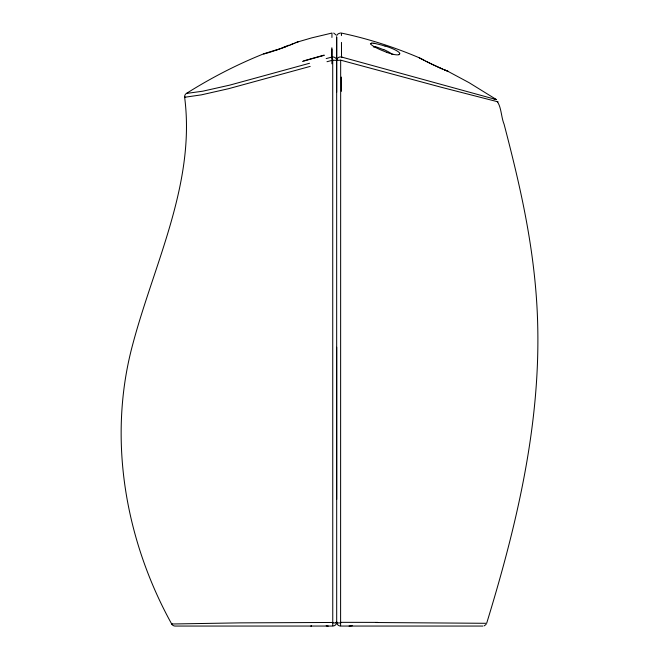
<?xml version="1.0" encoding="UTF-8"?>
<svg xmlns="http://www.w3.org/2000/svg" width="659" height="659" viewBox="0 0 659 659"><rect width="100%" height="100%" fill="white"/><g stroke="black" fill="none" stroke-linecap="round" stroke-linejoin="round"><path stroke-width="0.99" d="M332.762 625.712L332.721 60.167L331.856 57.036L331.872 47.728M336.675 37.061L336.675 59.681M337.49 622.384L336.691 622.178L336.683 347.268M336.683 92.268L336.675 60.027M336.683 499.398L336.658 60.447L340.67 60.167L340.604 625.737M494.794 99.163L341.519 57.028L341.477 42.398M331.93 37.464L331.979 33.049L311.789 37.851L297.736 41.945M337.062 35.174L338.125 33.823L340.522 32.95M486.12 624.394L484.2 625.844M482.932 626.05L340.579 626.05A3.888 3.888 0 0 1 336.683 622.154L335.884 622.384M373.34 46.978L374.221 46.748M298.585 41.608L298.115 41.797M264.885 53.47L263.822 53.774C236.861 64.549 210.979 77.96 186.415 93.438A3.896 3.896 0 0 0 184.644 97.268C195.608 182.938 154.626 262.546 133.085 343.075C107.228 437.181 124.864 539.391 171.686 623.999A3.896 3.896 0 0 0 175.121 626.05L332.787 626.05A3.896 3.896 0 0 0 336.683 622.154M297.16 42.176L297.852 41.896M296.245 42.538L296.954 42.258M296.731 42.349L297.242 42.143M295.71 42.753L296.641 42.382M295.932 42.662L293.14 43.758M293.848 43.486L294.507 43.222M293.288 43.7L291.121 44.532M292.398 44.046L290.347 44.837M277.068 49.639L263.822 53.774M309.524 63.272L229.933 85.077L202.733 91.197L186.439 93.438L187.411 93.413M310.208 66.394L228.467 88.726L201.349 94.863L184.726 97.26L185.64 97.227M326.164 58.602L332.185 56.979M326.988 61.724L332.721 60.167L336.708 60.455L336.683 59.829M352.301 625.737L349.064 626.05M371.841 43.057L370.424 43.749M171.702 623.999L172.287 623.982M172.188 623.991L239.728 622.87L332.729 622.467M376.001 622.524L486.655 623.307C516.401 526.409 540.454 425.879 537.67 323.833C536.55 279.63 530.034 235.733 520.676 192.576C515.709 169.66 510.017 146.908 504.086 124.222C501.202 117.368 501.417 107.302 497.298 101.675M374.015 43.239L381.421 45.001A16.137 2.331 18.6 0 1 385.029 46.155M393.077 54.186L391.66 53.865M341.387 33.074L341.387 33.074C368.076 38.667 394.14 47.11 419.231 57.761M498.113 101.865L441.431 87.301L340.736 60.183M493.921 98.924L496.153 99.534M496.029 99.501L496.532 99.641L469.06 82.655L447.477 71.081M495.28 99.295L495.856 99.451M333.693 33.057L336.296 35.158M448.417 71.452L447.898 71.246M447.148 70.95L447.725 71.172M447.436 71.057L446.588 70.727M447.099 70.925L445.945 70.464M446.522 70.694L445.715 70.373M445.855 70.422L445.22 70.167M445.616 70.324L444.693 69.953M444.421 69.838L445.105 70.109M444.553 69.879L442.082 68.833M442.477 69.006L441.406 68.536M441.876 68.75L437.321 66.724M441.266 68.487L439.998 67.926M439.817 67.836L433.828 65.093M383.802 49.812L377.912 47.489A9.621 1.919 24.9 0 0 375.844 46.954M437.214 66.658L435.871 66.04M435.253 65.768L432.477 64.45M433.21 64.804L431.126 63.799M431.917 64.195L430.467 63.478M429.849 63.182L430.64 63.569M429.248 62.885L430.006 63.264M428.647 62.589L429.38 62.959M428.053 62.3L428.762 62.654M427.477 62.012L428.161 62.358M426.908 61.724L427.559 62.053M426.974 61.765L425.805 61.172M425.838 61.196L423.778 60.142M424.264 60.389L424.767 60.644M423.317 59.903L423.992 60.257M422.823 59.648L423.506 60.01M422.04 59.244L422.872 59.672M421.669 59.046L422.386 59.425M421.159 58.783L421.974 59.211M420.557 58.47L421.398 58.915M420.887 58.643L419.239 57.77L420.599 58.494M341.395 33.329L341.411 34.095M341.411 34.194L341.428 35.594M336.683 36.855L336.683 59.648M341.593 56.748A3.888 0.684 -72.9 0 1 341.848 57.621M341.173 56.995A4.061 3.699 -0.4 0 0 338.512 57.473A3.402 3.106 -0.3 0 0 337.935 57.877L337.77 58.041A4.267 3.896 0.4 0 0 336.749 59.928L336.683 60.488L336.625 59.928A4.242 3.872 0.3 0 0 335.604 58.041L335.431 57.885A3.97 3.625 0.3 0 0 332.194 57.004M341.37 77.087A259.003 0.412 -90 0 1 341.403 91.321M340.728 622.821A3.896 0.758 -7 0 1 336.733 622.458M340.827 622.343A205.715 2.858 0 0 1 377.78 622.401M385.087 45.973A16.351 3.163 17.2 0 1 399.807 53.651M371.898 43.082A14.292 2.29 19.2 0 1 374.09 43.28M386.281 52.094A16.434 2.743 20.7 0 1 370.523 43.782M391.635 53.84A15.017 3.138 19.8 0 1 386.306 52.25M398.547 54.771A13.641 2.867 19.8 0 1 393.316 54.359M399.618 53.766A14.366 2.801 18.4 0 1 398.868 54.705M383.859 49.639A12.867 3.237 22.9 0 1 392.385 54.4M374.296 46.781A9.794 2.01 25.3 0 1 375.902 46.995M336.634 622.45A3.896 0.75 7 0 1 332.671 622.821M302.456 61.444A250.725 30.594 -15.2 0 1 324.063 55.381M303.692 60.883A239.456 20.52 -15.4 0 1 324.187 55.101M331.914 63.816A267.999 0.502 89.9 0 1 331.955 48.997M328.24 626.05A7.793 7.793 0 0 1 326.197 625.778M285.924 46.69A18.361 0.84 -19.6 0 1 263.748 53.89M291.253 44.59A19.3 0.997 -19.5 0 1 276.607 49.911M289.021 45.166A19.333 0.519 -20 0 1 283.947 47.061M311.081 626.042L311.048 626.05A7.793 0.84 90 0 0 311.254 625.778A7.883 0.84 90 0 1 311.089 626.058"/></g></svg>
